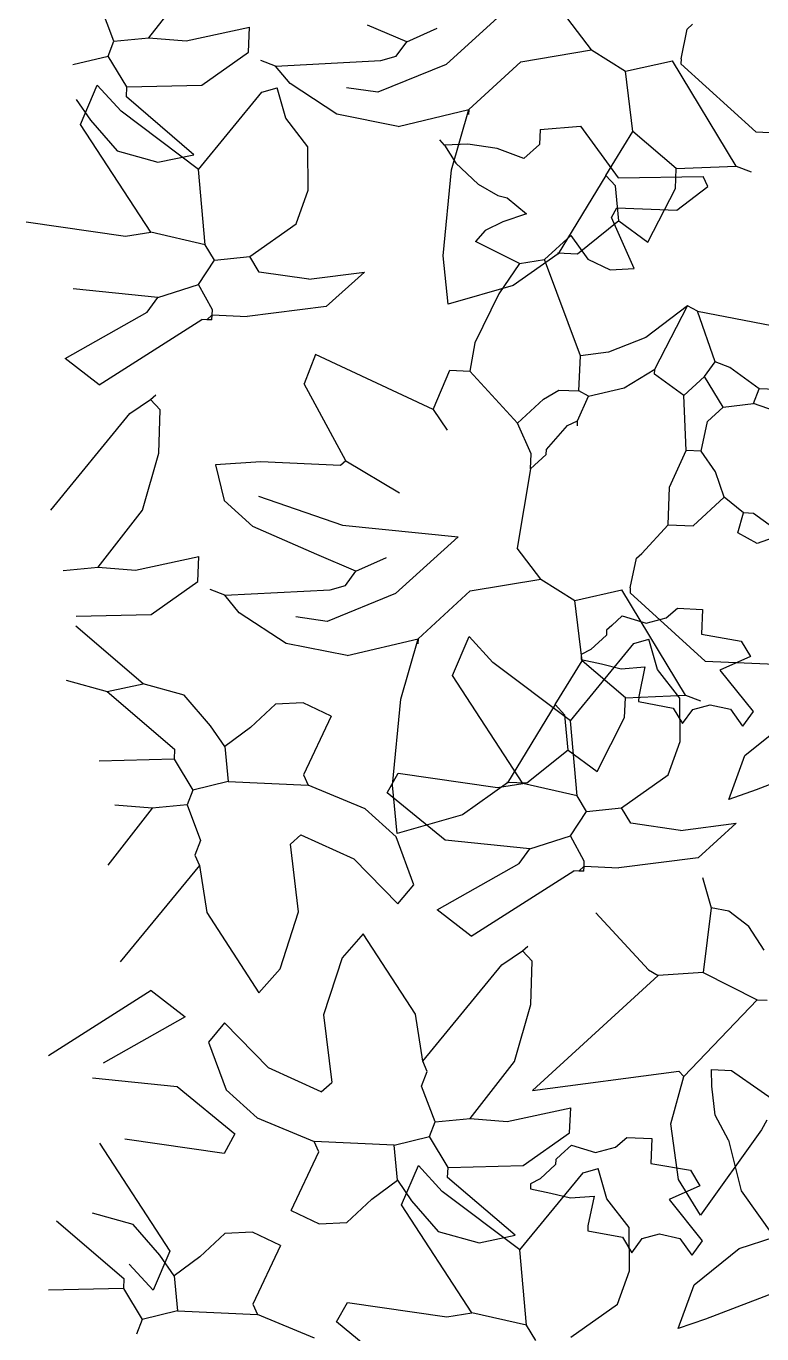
# Model space of a CAD drawing. Header units: inches. Extents: x 2013 to 15569, y -2551 to 2524.
# Drawn here: x 12633.4 to 12680.3, y 1279.5 to 1363 of the extents above; entities that cross this region are included whole.
import ezdxf

# ---------------------------------------------------------------- set-up
doc = ezdxf.new("R2010")
doc.units = ezdxf.units.IN
doc.header["$MEASUREMENT"] = 0
doc.layers.add('VERDE_siepe', color=96, linetype='Continuous')

msp = doc.modelspace()

# ---------------------------------------------------------------- linework, layer by layer
at = {"layer": 'VERDE_siepe'}
for p, q in [((12641.209, 1362.278), (12644.037, 1365.904)), ((12638.965, 1362.056), (12638.107, 1364.328)), ((12664.175, 1364.214), (12660.185, 1360.579)), ((12643.577, 1362.084), (12647.623, 1362.955)), ((12647.554, 1361.363), (12647.623, 1362.955)), ((12657.659, 1362.024), (12655.153, 1363.091)), ((12657.659, 1362.024), (12659.613, 1362.897)), ((12669.448, 1361.51), (12667.938, 1363.491)), ((12675.169, 1360.942), (12675.571, 1362.84)), ((12675.571, 1362.84), (12675.903, 1363.144)), ((12638.604, 1361.115), (12638.965, 1362.056)), ((12638.965, 1362.056), (12641.209, 1362.277)), ((12641.209, 1362.277), (12643.577, 1362.084)), ((12656.981, 1361.096), (12657.659, 1362.024)), ((12636.347, 1360.574), (12638.604, 1361.115)), ((12639.796, 1359.147), (12638.604, 1361.115)), ((12644.589, 1359.257), (12647.554, 1361.363)), ((12656.011, 1360.82), (12656.981, 1361.096)), ((12664.946, 1360.749), (12669.448, 1361.51)), ((12669.448, 1361.51), (12671.623, 1360.139)), ((12649.293, 1360.474), (12648.351, 1360.834)), ((12649.293, 1360.474), (12656.011, 1360.82)), ((12650.211, 1359.364), (12649.293, 1360.474)), ((12660.185, 1360.579), (12655.822, 1358.796)), ((12661.621, 1357.702), (12664.946, 1360.749)), ((12671.623, 1360.139), (12674.622, 1360.818)), ((12678.701, 1354.084), (12674.622, 1360.818)), ((12675.169, 1360.942), (12675.156, 1360.623)), ((12675.156, 1360.623), (12679.945, 1356.264)), ((12653.204, 1357.391), (12650.211, 1359.364)), ((12672.094, 1356.288), (12671.623, 1360.139)), ((12636.834, 1356.75), (12637.901, 1359.257)), ((12639.424, 1357.594), (12637.901, 1359.257)), ((12639.768, 1358.51), (12639.796, 1359.147)), ((12644.075, 1354.811), (12639.768, 1358.51)), ((12639.796, 1359.147), (12644.589, 1359.257)), ((12644.369, 1353.867), (12648.415, 1358.799)), ((12648.415, 1358.799), (12649.384, 1359.075)), ((12649.938, 1357.136), (12649.384, 1359.075)), ((12655.822, 1358.796), (12653.821, 1359.087)), ((12636.568, 1358.33), (12637.468, 1357.015)), ((12657.105, 1356.622), (12661.621, 1357.702)), ((12660.525, 1353.847), (12661.621, 1357.702)), ((12661.621, 1357.702), (12661.607, 1357.383)), ((12637.468, 1357.015), (12639.167, 1355.059)), ((12644.369, 1353.867), (12639.424, 1357.594)), ((12651.35, 1355.305), (12649.938, 1357.136)), ((12657.105, 1356.622), (12653.204, 1357.391)), ((12641.321, 1349.851), (12636.834, 1356.75)), ((12666.187, 1356.428), (12666.145, 1355.472)), ((12666.187, 1356.428), (12668.75, 1356.635)), ((12668.75, 1356.635), (12671.16, 1353.338)), ((12670.375, 1353.49), (12672.094, 1356.288)), ((12674.864, 1353.932), (12672.094, 1356.288)), ((12679.945, 1356.264), (12690.268, 1355.814)), ((12651.376, 1352.54), (12651.35, 1355.305)), ((12660.078, 1355.417), (12659.773, 1355.75)), ((12661.56, 1355.474), (12660.078, 1355.417)), ((12660.078, 1355.417), (12660.804, 1354.279)), ((12663.424, 1355.209), (12661.56, 1355.474)), ((12665.147, 1354.558), (12663.424, 1355.209)), ((12666.145, 1355.472), (12665.147, 1354.558)), ((12639.167, 1355.059), (12641.773, 1354.331)), ((12641.773, 1354.331), (12644.075, 1354.811)), ((12644.797, 1349.06), (12644.369, 1353.867)), ((12659.992, 1348.341), (12660.525, 1353.847)), ((12660.804, 1354.279), (12662.211, 1352.928)), ((12670.375, 1353.49), (12667.327, 1348.482)), ((12670.985, 1352.825), (12670.375, 1353.49)), ((12674.808, 1352.658), (12674.864, 1353.932)), ((12674.864, 1353.932), (12678.701, 1354.084)), ((12678.701, 1354.084), (12679.643, 1353.724)), ((12662.211, 1352.928), (12663.469, 1352.197)), ((12671.206, 1350.581), (12670.985, 1352.825)), ((12671.16, 1353.338), (12676.589, 1353.42)), ((12673.062, 1349.222), (12674.808, 1352.658)), ((12674.9, 1351.26), (12676.881, 1352.77)), ((12676.881, 1352.77), (12676.589, 1353.42)), ((12650.602, 1350.404), (12651.376, 1352.54)), ((12663.469, 1352.197), (12664.08, 1352.05)), ((12664.08, 1352.05), (12665.314, 1351.039)), ((12665.314, 1351.039), (12663.806, 1350.524)), ((12670.729, 1350.803), (12671.077, 1351.426)), ((12671.077, 1351.426), (12674.9, 1351.26)), ((12633.369, 1350.516), (12639.714, 1349.602)), ((12647.637, 1348.299), (12650.602, 1350.404)), ((12663.806, 1350.524), (12662.668, 1349.959)), ((12671.206, 1350.581), (12668.56, 1348.461)), ((12672.184, 1347.547), (12670.729, 1350.803)), ((12671.206, 1350.581), (12673.062, 1349.222)), ((12639.714, 1349.602), (12641.321, 1349.851)), ((12644.797, 1349.06), (12641.321, 1349.851)), ((12662.668, 1349.959), (12662.044, 1349.266)), ((12666.463, 1348.116), (12668.126, 1349.64)), ((12668.126, 1349.64), (12669.214, 1348.138)), ((12645.393, 1348.077), (12644.797, 1349.06)), ((12664.856, 1347.867), (12662.044, 1349.266)), ((12667.327, 1348.482), (12664.454, 1346.458)), ((12668.56, 1348.461), (12667.285, 1348.517)), ((12644.368, 1346.526), (12645.393, 1348.077)), ((12645.393, 1348.077), (12647.637, 1348.299)), ((12648.233, 1347.315), (12647.637, 1348.299)), ((12660.297, 1345.257), (12659.992, 1348.341)), ((12664.856, 1347.867), (12663.547, 1345.928)), ((12664.856, 1347.867), (12666.463, 1348.116)), ((12668.748, 1341.951), (12666.463, 1348.116)), ((12669.214, 1348.138), (12670.65, 1347.461)), ((12651.405, 1346.857), (12648.233, 1347.315)), ((12651.405, 1346.857), (12654.959, 1347.316)), ((12654.959, 1347.316), (12652.518, 1345.119)), ((12670.65, 1347.461), (12672.184, 1347.547)), ((12641.777, 1345.681), (12636.375, 1346.236)), ((12641.777, 1345.681), (12644.368, 1346.526)), ((12645.254, 1344.891), (12644.368, 1346.526)), ((12664.454, 1346.458), (12660.297, 1345.257)), ((12641.099, 1344.753), (12641.777, 1345.681)), ((12663.547, 1345.928), (12662.004, 1342.801)), ((12675.592, 1345.165), (12672.924, 1343.124)), ((12673.499, 1341.105), (12675.592, 1345.165)), ((12676.214, 1344.818), (12675.592, 1345.165)), ((12635.862, 1341.789), (12641.099, 1344.753)), ((12644.908, 1344.267), (12645.24, 1344.573)), ((12645.227, 1344.253), (12645.24, 1344.573)), ((12645.24, 1344.573), (12645.254, 1344.891)), ((12645.24, 1344.573), (12647.47, 1344.475)), ((12652.518, 1345.119), (12647.47, 1344.475)), ((12676.214, 1344.818), (12682.545, 1343.584)), ((12677.351, 1341.576), (12676.214, 1344.818)), ((12638.023, 1340.099), (12644.589, 1344.281)), ((12644.908, 1344.267), (12644.589, 1344.281)), ((12645.227, 1344.253), (12644.908, 1344.267)), ((12662.004, 1342.801), (12661.683, 1340.983)), ((12672.924, 1343.124), (12670.537, 1342.184)), ((12638.023, 1340.099), (12635.862, 1341.789)), ((12651.834, 1342.05), (12651.113, 1340.166)), ((12659.342, 1338.531), (12651.834, 1342.05)), ((12668.651, 1339.721), (12668.748, 1341.951)), ((12670.537, 1342.184), (12668.748, 1341.951)), ((12659.342, 1338.531), (12660.409, 1341.038)), ((12660.409, 1341.038), (12661.683, 1340.983)), ((12664.73, 1337.657), (12661.683, 1340.983)), ((12671.532, 1339.915), (12673.499, 1341.105)), ((12673.486, 1340.787), (12673.499, 1341.105)), ((12676.671, 1340.648), (12677.351, 1341.576)), ((12678.292, 1341.216), (12677.351, 1341.576)), ((12680.149, 1339.858), (12678.292, 1341.216)), ((12653.772, 1335.262), (12651.113, 1340.166)), ((12675.342, 1339.43), (12673.486, 1340.787)), ((12675.342, 1339.43), (12676.671, 1340.648)), ((12677.862, 1338.681), (12676.671, 1340.648)), ((12641.312, 1339.173), (12641.644, 1339.477)), ((12666.392, 1339.181), (12667.376, 1339.777)), ((12667.376, 1339.777), (12668.651, 1339.721)), ((12668.568, 1337.81), (12669.274, 1339.374)), ((12669.274, 1339.374), (12668.651, 1339.721)), ((12669.274, 1339.374), (12671.532, 1339.915)), ((12675.507, 1335.911), (12675.342, 1339.43)), ((12679.788, 1338.916), (12680.149, 1339.858)), ((12681.741, 1339.789), (12680.149, 1339.858)), ((12639.996, 1338.273), (12641.312, 1339.173)), ((12641.922, 1338.508), (12641.312, 1339.173)), ((12641.838, 1335.731), (12641.922, 1338.508)), ((12659.342, 1338.531), (12660.242, 1337.215)), ((12664.73, 1337.657), (12666.392, 1339.181)), ((12676.865, 1337.767), (12677.862, 1338.681)), ((12677.862, 1338.681), (12679.788, 1338.916)), ((12682.933, 1337.821), (12679.788, 1338.916)), ((12634.939, 1332.109), (12639.996, 1338.273)), ((12665.603, 1335.704), (12664.73, 1337.657)), ((12667.916, 1337.518), (12668.568, 1337.81)), ((12668.554, 1337.491), (12668.568, 1337.81)), ((12676.463, 1335.869), (12676.865, 1337.767)), ((12666.573, 1335.981), (12667.916, 1337.518)), ((12666.559, 1335.662), (12666.573, 1335.981)), ((12640.8, 1332.091), (12641.838, 1335.731)), ((12648.343, 1335.18), (12645.461, 1334.987)), ((12653.44, 1334.958), (12648.343, 1335.18)), ((12653.772, 1335.262), (12653.44, 1334.958)), ((12653.772, 1335.262), (12657.194, 1333.198)), ((12665.561, 1334.748), (12665.603, 1335.704)), ((12665.561, 1334.748), (12666.559, 1335.662)), ((12674.442, 1333.567), (12675.507, 1335.911)), ((12676.463, 1335.869), (12675.507, 1335.911)), ((12677.363, 1334.553), (12676.463, 1335.869)), ((12645.461, 1334.987), (12646.001, 1332.728)), ((12665.561, 1334.748), (12664.701, 1329.679)), ((12677.931, 1332.932), (12677.363, 1334.553)), ((12674.343, 1331.173), (12674.442, 1333.567)), ((12647.843, 1331.052), (12646.001, 1332.728)), ((12648.194, 1332.998), (12653.567, 1331.131)), ((12675.936, 1331.104), (12677.931, 1332.932)), ((12679.164, 1331.921), (12677.931, 1332.932)), ((12637.972, 1328.465), (12640.8, 1332.091)), ((12678.79, 1330.661), (12679.164, 1331.921)), ((12679.801, 1331.893), (12679.164, 1331.921)), ((12681.657, 1330.536), (12679.801, 1331.893)), ((12651.916, 1329.278), (12647.843, 1331.052)), ((12653.567, 1331.131), (12660.938, 1330.402)), ((12672.666, 1329.331), (12674.343, 1331.173)), ((12674.343, 1331.173), (12675.936, 1331.104)), ((12660.938, 1330.402), (12656.948, 1326.766)), ((12680.036, 1329.968), (12678.79, 1330.661)), ((12681.657, 1330.536), (12680.036, 1329.968)), ((12654.422, 1328.211), (12651.916, 1329.278)), ((12666.211, 1327.697), (12664.701, 1329.679)), ((12672.334, 1329.027), (12672.666, 1329.331)), ((12635.728, 1328.244), (12637.972, 1328.465)), ((12637.972, 1328.465), (12640.34, 1328.272)), ((12640.34, 1328.272), (12644.386, 1329.143)), ((12644.317, 1327.55), (12644.386, 1329.143)), ((12654.422, 1328.211), (12656.376, 1329.084)), ((12671.932, 1327.129), (12672.334, 1329.027)), ((12653.744, 1327.283), (12654.422, 1328.211)), ((12661.709, 1326.936), (12666.211, 1327.697)), ((12666.211, 1327.697), (12668.386, 1326.326)), ((12641.352, 1325.444), (12644.317, 1327.55)), ((12646.056, 1326.661), (12645.114, 1327.021)), ((12646.056, 1326.661), (12652.774, 1327.007)), ((12656.948, 1326.766), (12652.585, 1324.983)), ((12652.774, 1327.007), (12653.744, 1327.283)), ((12658.384, 1323.889), (12661.709, 1326.936)), ((12668.386, 1326.326), (12671.385, 1327.005)), ((12675.464, 1320.272), (12671.385, 1327.005)), ((12671.932, 1327.129), (12671.919, 1326.81)), ((12671.919, 1326.81), (12676.708, 1322.452)), ((12646.974, 1325.551), (12646.056, 1326.661)), ((12668.857, 1322.475), (12668.386, 1326.326)), ((12636.559, 1325.334), (12641.352, 1325.444)), ((12649.967, 1323.578), (12646.974, 1325.551)), ((12652.585, 1324.983), (12650.584, 1325.275)), ((12670.751, 1324.735), (12671.415, 1325.345)), ((12671.415, 1325.345), (12672.951, 1324.873)), ((12672.951, 1324.873), (12674.22, 1325.218)), ((12674.22, 1325.218), (12674.948, 1325.83)), ((12674.948, 1325.83), (12676.541, 1325.76)), ((12676.541, 1325.76), (12676.472, 1324.167)), ((12640.838, 1320.998), (12636.531, 1324.697)), ((12670.418, 1324.431), (12670.404, 1324.113)), ((12670.751, 1324.735), (12670.418, 1324.431)), ((12653.868, 1322.809), (12649.967, 1323.578)), ((12653.868, 1322.809), (12658.384, 1323.889)), ((12657.288, 1320.034), (12658.384, 1323.889)), ((12658.384, 1323.889), (12658.37, 1323.57)), ((12660.575, 1321.527), (12661.642, 1324.034)), ((12663.165, 1322.372), (12661.642, 1324.034)), ((12668.11, 1318.644), (12672.156, 1323.576)), ((12670.404, 1324.113), (12669.406, 1323.199)), ((12672.156, 1323.576), (12673.125, 1323.853)), ((12673.679, 1321.913), (12673.125, 1323.853)), ((12676.472, 1324.167), (12679.006, 1323.738)), ((12679.006, 1323.738), (12679.602, 1322.754)), ((12668.805, 1322.88), (12668.791, 1322.56)), ((12669.406, 1323.199), (12668.805, 1322.88)), ((12679.602, 1322.754), (12677.649, 1321.882)), ((12668.11, 1318.644), (12663.165, 1322.372)), ((12667.138, 1319.677), (12668.857, 1322.475)), ((12668.791, 1322.56), (12670.087, 1322.277)), ((12671.627, 1320.119), (12668.857, 1322.475)), ((12670.087, 1322.277), (12671.352, 1321.973)), ((12671.352, 1321.973), (12672.87, 1322.09)), ((12672.87, 1322.09), (12672.468, 1320.192)), ((12675.091, 1320.082), (12673.679, 1321.913)), ((12676.708, 1322.452), (12687.031, 1322.002)), ((12677.649, 1321.882), (12679.767, 1319.235)), ((12635.93, 1321.246), (12638.536, 1320.518)), ((12638.536, 1320.518), (12640.838, 1320.998)), ((12643.445, 1320.271), (12640.838, 1320.998)), ((12665.062, 1314.628), (12660.575, 1321.527)), ((12638.536, 1320.518), (12642.843, 1316.82)), ((12645.144, 1318.315), (12643.445, 1320.271)), ((12671.571, 1318.845), (12671.627, 1320.119)), ((12671.627, 1320.119), (12675.464, 1320.272)), ((12672.468, 1320.192), (12672.454, 1319.873)), ((12675.117, 1317.317), (12675.091, 1320.082)), ((12675.464, 1320.272), (12676.406, 1319.911)), ((12649.284, 1319.709), (12647.692, 1318.204)), ((12651.046, 1319.786), (12649.284, 1319.709)), ((12652.832, 1318.938), (12651.046, 1319.786)), ((12656.755, 1314.529), (12657.288, 1320.034)), ((12667.138, 1319.677), (12664.09, 1314.669)), ((12667.748, 1319.012), (12667.138, 1319.677)), ((12672.454, 1319.873), (12674.67, 1319.457)), ((12674.67, 1319.457), (12675.266, 1318.474)), ((12675.266, 1318.474), (12675.928, 1319.374)), ((12675.928, 1319.374), (12677.032, 1319.668)), ((12677.032, 1319.668), (12678.328, 1319.383)), ((12678.328, 1319.383), (12679.089, 1318.307)), ((12679.767, 1319.235), (12679.089, 1318.307)), ((12652.832, 1318.938), (12651.072, 1315.184)), ((12667.969, 1316.768), (12667.748, 1319.012)), ((12668.538, 1313.838), (12668.11, 1318.644)), ((12669.825, 1315.409), (12671.571, 1318.845)), ((12679.24, 1316.415), (12682.127, 1318.746)), ((12646.044, 1316.999), (12645.144, 1318.315)), ((12647.692, 1318.204), (12646.044, 1316.999)), ((12642.843, 1316.82), (12642.816, 1316.182)), ((12646.044, 1316.999), (12646.265, 1314.756)), ((12667.969, 1316.768), (12665.323, 1314.648)), ((12667.969, 1316.768), (12669.825, 1315.409)), ((12674.343, 1315.181), (12675.117, 1317.317)), ((12687.442, 1317.101), (12679.975, 1314.234)), ((12642.816, 1316.182), (12638.023, 1316.073)), ((12642.816, 1316.182), (12644.007, 1314.215)), ((12678.219, 1313.619), (12679.24, 1316.415)), ((12651.072, 1315.184), (12651.363, 1314.533)), ((12656.418, 1314.047), (12657.11, 1315.293)), ((12657.11, 1315.293), (12663.455, 1314.379)), ((12671.378, 1313.076), (12674.343, 1315.181)), ((12644.007, 1314.215), (12643.646, 1313.273)), ((12646.265, 1314.756), (12644.007, 1314.215)), ((12646.265, 1314.756), (12651.363, 1314.533)), ((12655.002, 1313.01), (12651.363, 1314.533)), ((12657.06, 1311.444), (12656.755, 1314.529)), ((12664.09, 1314.669), (12661.217, 1312.645)), ((12663.455, 1314.379), (12665.062, 1314.628)), ((12665.323, 1314.648), (12664.049, 1314.704)), ((12668.538, 1313.838), (12665.062, 1314.628)), ((12679.975, 1314.234), (12678.219, 1313.619)), ((12660.116, 1311.013), (12656.418, 1314.047)), ((12669.134, 1312.854), (12668.538, 1313.838)), ((12641.402, 1313.052), (12638.575, 1309.426)), ((12641.402, 1313.052), (12639.034, 1313.245)), ((12643.646, 1313.273), (12641.403, 1313.052)), ((12643.646, 1313.273), (12644.505, 1311.002)), ((12656.977, 1311.235), (12655.002, 1313.01)), ((12661.217, 1312.645), (12657.06, 1311.444)), ((12668.109, 1311.303), (12669.134, 1312.854)), ((12669.134, 1312.854), (12671.378, 1313.076)), ((12671.974, 1312.092), (12671.378, 1313.076)), ((12675.146, 1311.634), (12671.974, 1312.092)), ((12675.146, 1311.634), (12678.7, 1312.093)), ((12678.7, 1312.093), (12676.259, 1309.896)), ((12644.505, 1311.002), (12644.145, 1310.06)), ((12650.905, 1311.36), (12650.24, 1310.752)), ((12650.905, 1311.361), (12654.276, 1309.817)), ((12658.109, 1308.173), (12656.977, 1311.235)), ((12665.518, 1310.459), (12660.116, 1311.013)), ((12665.518, 1310.459), (12668.109, 1311.303)), ((12668.995, 1309.668), (12668.109, 1311.303)), ((12644.145, 1310.06), (12644.436, 1309.408)), ((12650.758, 1306.438), (12650.24, 1310.752)), ((12664.84, 1309.53), (12665.518, 1310.459)), ((12644.436, 1309.408), (12639.379, 1303.244)), ((12644.436, 1309.408), (12644.892, 1306.387)), ((12654.276, 1309.817), (12657.097, 1306.941)), ((12659.603, 1306.566), (12664.84, 1309.53)), ((12668.649, 1309.045), (12668.981, 1309.35)), ((12668.967, 1309.031), (12668.981, 1309.35)), ((12668.981, 1309.35), (12668.995, 1309.668)), ((12668.981, 1309.35), (12671.211, 1309.253)), ((12676.259, 1309.896), (12671.211, 1309.253)), ((12661.764, 1304.876), (12668.33, 1309.058)), ((12668.649, 1309.045), (12668.33, 1309.058)), ((12668.967, 1309.031), (12668.649, 1309.045)), ((12676.539, 1308.638), (12677.093, 1306.699)), ((12657.097, 1306.941), (12658.109, 1308.173)), ((12677.093, 1306.699), (12676.594, 1302.57)), ((12678.221, 1306.477), (12677.093, 1306.699)), ((12644.892, 1306.387), (12648.23, 1301.262)), ((12649.574, 1302.8), (12650.758, 1306.438)), ((12661.764, 1304.876), (12659.603, 1306.566)), ((12669.737, 1306.381), (12673.089, 1302.723)), ((12679.497, 1305.5), (12678.221, 1306.477)), ((12654.885, 1305.031), (12653.541, 1303.494)), ((12658.224, 1299.907), (12654.885, 1305.032)), ((12680.487, 1303.997), (12679.497, 1305.5)), ((12665.053, 1303.95), (12665.385, 1304.254)), ((12653.541, 1303.494), (12652.358, 1299.856)), ((12663.737, 1303.05), (12665.053, 1303.95)), ((12665.663, 1303.285), (12665.053, 1303.95)), ((12648.231, 1301.263), (12649.574, 1302.8)), ((12658.68, 1296.886), (12663.737, 1303.05)), ((12665.579, 1300.508), (12665.663, 1303.285)), ((12673.089, 1302.723), (12673.713, 1302.377)), ((12676.594, 1302.57), (12673.713, 1302.377)), ((12676.594, 1302.57), (12680.029, 1300.825)), ((12673.713, 1302.377), (12665.686, 1295.021)), ((12641.352, 1301.418), (12634.786, 1297.236)), ((12641.352, 1301.418), (12643.513, 1299.728)), ((12664.541, 1296.868), (12665.579, 1300.508)), ((12680.029, 1300.825), (12675.347, 1295.921)), ((12680.029, 1300.825), (12680.666, 1300.797)), ((12643.513, 1299.728), (12638.276, 1296.764)), ((12646.019, 1299.353), (12645.007, 1298.121)), ((12648.839, 1296.477), (12646.019, 1299.353)), ((12652.358, 1299.856), (12652.876, 1295.542)), ((12658.68, 1296.886), (12658.224, 1299.907)), ((12645.007, 1298.121), (12646.139, 1295.06)), ((12658.971, 1296.234), (12658.68, 1296.886)), ((12661.713, 1293.242), (12664.541, 1296.868)), ((12637.598, 1295.836), (12642.999, 1295.281)), ((12652.21, 1294.933), (12648.839, 1296.477)), ((12658.611, 1295.292), (12658.971, 1296.234)), ((12665.686, 1295.021), (12675.041, 1296.254)), ((12674.514, 1292.902), (12675.347, 1295.921)), ((12675.041, 1296.254), (12675.347, 1295.921)), ((12677.114, 1296.365), (12678.39, 1296.309)), ((12677.143, 1295.298), (12677.114, 1296.365)), ((12678.39, 1296.309), (12686.131, 1290.865)), ((12642.999, 1295.281), (12646.698, 1292.247)), ((12646.139, 1295.06), (12648.114, 1293.284)), ((12652.21, 1294.934), (12652.876, 1295.542)), ((12659.469, 1293.021), (12658.611, 1295.292)), ((12677.355, 1293.446), (12677.143, 1295.298)), ((12664.081, 1293.049), (12668.127, 1293.92)), ((12668.058, 1292.327), (12668.127, 1293.92)), ((12678.194, 1291.85), (12677.355, 1293.446)), ((12648.114, 1293.284), (12651.753, 1291.761)), ((12659.108, 1292.079), (12659.469, 1293.021)), ((12659.469, 1293.021), (12661.713, 1293.242)), ((12661.713, 1293.242), (12664.081, 1293.049)), ((12675.013, 1289.339), (12674.514, 1292.902)), ((12680.305, 1292.513), (12676.42, 1287.047)), ((12680.651, 1293.137), (12680.305, 1292.513)), ((12638.054, 1291.666), (12642.541, 1284.767)), ((12646.006, 1291.001), (12639.661, 1291.915)), ((12646.698, 1292.247), (12646.006, 1291.001)), ((12652.044, 1291.11), (12651.753, 1291.761)), ((12656.851, 1291.539), (12651.753, 1291.761)), ((12656.851, 1291.539), (12659.108, 1292.079)), ((12660.3, 1290.112), (12659.108, 1292.079)), ((12665.093, 1290.222), (12668.058, 1292.327)), ((12670.983, 1291.405), (12671.711, 1292.017)), ((12671.711, 1292.017), (12673.304, 1291.948)), ((12673.304, 1291.948), (12673.235, 1290.354)), ((12678.194, 1291.85), (12679.011, 1288.621)), ((12650.284, 1287.356), (12652.044, 1291.11)), ((12657.072, 1289.295), (12656.851, 1291.539)), ((12667.514, 1290.923), (12667.181, 1290.618)), ((12667.514, 1290.923), (12668.178, 1291.532)), ((12668.178, 1291.532), (12669.714, 1291.061)), ((12669.714, 1291.061), (12670.983, 1291.405)), ((12657.338, 1287.714), (12658.405, 1290.222)), ((12659.928, 1288.559), (12658.405, 1290.222)), ((12660.272, 1289.474), (12660.3, 1290.112)), ((12660.3, 1290.112), (12665.093, 1290.222)), ((12667.167, 1290.3), (12666.169, 1289.386)), ((12667.181, 1290.618), (12667.167, 1290.3)), ((12668.919, 1289.763), (12669.888, 1290.04)), ((12670.442, 1288.1), (12669.888, 1290.04)), ((12673.235, 1290.354), (12675.769, 1289.925)), ((12655.424, 1288.09), (12657.072, 1289.295)), ((12657.072, 1289.295), (12657.972, 1287.979)), ((12664.579, 1285.776), (12660.272, 1289.474)), ((12664.873, 1284.832), (12668.919, 1289.763)), ((12666.169, 1289.386), (12665.568, 1289.067)), ((12676.42, 1287.047), (12675.013, 1289.339)), ((12675.769, 1289.925), (12676.365, 1288.941)), ((12664.873, 1284.832), (12659.928, 1288.559)), ((12665.568, 1289.067), (12665.554, 1288.747)), ((12665.554, 1288.747), (12666.85, 1288.464)), ((12666.85, 1288.464), (12668.115, 1288.16)), ((12676.365, 1288.941), (12674.412, 1288.069)), ((12679.011, 1288.621), (12681.116, 1285.657)), ((12653.832, 1286.585), (12655.424, 1288.09)), ((12661.825, 1280.815), (12657.338, 1287.714)), ((12657.972, 1287.979), (12659.671, 1286.024)), ((12668.115, 1288.16), (12669.633, 1288.277)), ((12669.633, 1288.277), (12669.231, 1286.379)), ((12671.854, 1286.27), (12670.442, 1288.1)), ((12674.412, 1288.069), (12676.53, 1285.422)), ((12635.299, 1286.706), (12639.607, 1283.007)), ((12640.208, 1286.458), (12637.601, 1287.186)), ((12650.284, 1287.356), (12652.069, 1286.509)), ((12641.907, 1284.502), (12640.208, 1286.458)), ((12646.047, 1285.896), (12644.455, 1284.391)), ((12647.809, 1285.973), (12646.047, 1285.896)), ((12649.595, 1285.125), (12647.809, 1285.973)), ((12652.069, 1286.509), (12653.832, 1286.585)), ((12659.671, 1286.024), (12662.277, 1285.296)), ((12669.231, 1286.379), (12669.217, 1286.06)), ((12669.217, 1286.06), (12671.433, 1285.645)), ((12671.88, 1283.504), (12671.854, 1286.27)), ((12672.691, 1285.561), (12673.795, 1285.855)), ((12673.795, 1285.855), (12675.091, 1285.57)), ((12649.595, 1285.125), (12647.835, 1281.371)), ((12662.277, 1285.296), (12664.579, 1285.776)), ((12671.433, 1285.645), (12672.029, 1284.661)), ((12672.029, 1284.661), (12672.691, 1285.561)), ((12675.091, 1285.57), (12675.852, 1284.494)), ((12676.53, 1285.422), (12675.852, 1284.494)), ((12678.89, 1284.933), (12681.116, 1285.657)), ((12642.541, 1284.767), (12641.474, 1282.26)), ((12642.807, 1283.186), (12641.907, 1284.502)), ((12644.455, 1284.391), (12642.807, 1283.186)), ((12665.301, 1280.025), (12664.873, 1284.832)), ((12676.003, 1282.602), (12678.89, 1284.933)), ((12639.951, 1283.922), (12641.474, 1282.26)), ((12671.106, 1281.368), (12671.88, 1283.504)), ((12639.607, 1283.007), (12639.579, 1282.37)), ((12642.807, 1283.186), (12643.028, 1280.943)), ((12674.982, 1279.806), (12676.003, 1282.602)), ((12684.205, 1283.288), (12676.739, 1280.422)), ((12639.579, 1282.37), (12634.786, 1282.26)), ((12639.579, 1282.37), (12640.77, 1280.402)), ((12643.028, 1280.943), (12640.77, 1280.402)), ((12643.028, 1280.943), (12648.126, 1280.72)), ((12647.835, 1281.371), (12648.126, 1280.72)), ((12653.181, 1280.234), (12653.873, 1281.481)), ((12653.873, 1281.481), (12660.218, 1280.566)), ((12660.218, 1280.566), (12661.825, 1280.815)), ((12665.301, 1280.025), (12661.825, 1280.815)), ((12668.141, 1279.263), (12671.106, 1281.368)), ((12640.77, 1280.402), (12640.41, 1279.46)), ((12651.765, 1279.197), (12648.126, 1280.72)), ((12656.879, 1277.2), (12653.181, 1280.234)), ((12665.897, 1279.041), (12665.301, 1280.025)), ((12676.739, 1280.422), (12674.982, 1279.806))]:
    msp.add_line(p, q, dxfattribs=at)
for centre in [(12679.945, 1356.264), (12676.708, 1322.452)]:
    msp.add_arc(centre, 0.0000399, 227.3475, 267.15048, dxfattribs=at)

doc.saveas('drawing.dxf')
